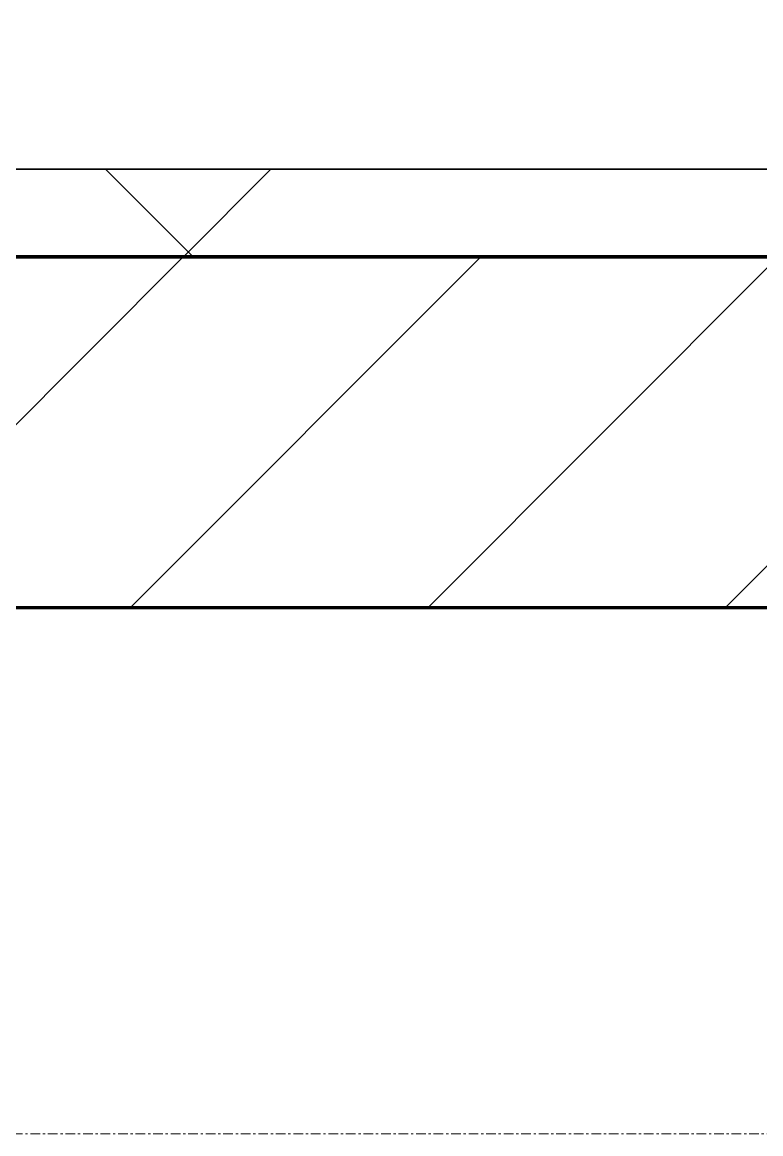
# Model space of a CAD drawing. Header units: millimetres. Extents: x -853432 to -773672, y -18171 to 22484.
# Drawn here: x -793893 to -793471, y -4321 to -3687 of the extents above; entities that cross this region are included whole.
import ezdxf
from ezdxf.xclip import XClip

# ---------------------------------------------------------------- set-up
doc = ezdxf.new("R2010")
doc.units = ezdxf.units.MM
doc.header["$XCLIPFRAME"] = 0
doc.linetypes.add('DPA_Grid _ Level 100', pattern=[10, 5.5, -1.6, 1.3, -1.6])
for name, color, linetype, lineweight in [('A-GLAZ-CURT', 2, 'Continuous', 9), ('A-WALL', 5, 'Continuous', 35), ('A-WALL-FNSH', 2, 'Continuous', 35), ('A-WALL-PATT', 1, 'Continuous', 35), ('S-GRID', 251, 'Continuous', 9)]:
    doc.layers.add(name, color=color, linetype=linetype, lineweight=lineweight)
doc.layers.add('A11_ALU.SOLID SHEET', color=2, linetype='Continuous')

# ---------------------------------------------------------------- blocks, each defined once
blk = doc.blocks.new('*U2464')
at = {"layer": 'S-GRID', "linetype": 'DPA_Grid _ Level 100'}
blk.add_line((57000, -7900), (-16649.52, -7900), dxfattribs=at)
blk = doc.blocks.new('PPLS-PP19_Custom Tile Pattern - Custom Tile Pattern-V155-4251-01 ENLARGED CONCOURSE LEVEL - REFLECTED CEILING PLAN - SHEET 2')
at = {"layer": 'A-GLAZ-CURT'}
for p, q in [((-300, 0), (300, 0)), ((300, 0), (-300, 0)), ((195.99, 0), (213.31, 0)), ((213.31, 0), (195.99, 0)), ((230.06, 0), (300, 0)), ((-300, -50), (300, -50)), ((300, -50), (-300, -50))]:
    blk.add_line(p, q, dxfattribs=at)
for points, knots in [([(5.95, 0), (4.97, 0), (0.98, 0), (-12.23, 0), (-25.64, 0), (-40, 0), (-56.24, 0), (-75.59, 0), (-94, 0), (-112.01, 0), (-114.94, 0), (-115.63, 0)], [-2801.138041, -2801.138041, -2801.138041, -2801.138041, -2720.818881, -2518.50168, -2125.455881, -1792.521578, -1466.981642, -1208.454564, -789.402658, -501.969187, -243.577221, -243.577221, -243.577221, -243.577221]), ([(31.18, 0), (25.97, 0), (11.99, 0), (-16.92, 0), (-47.42, 0), (-65.77, 0), (-66.37, 0), (-66.38, 0)], [-4496.803627, -4496.803627, -4496.803627, -4496.803627, -4222.080604, -3745.412743, -2981.410125, -2542.574734, -2498.224237, -2498.224237, -2498.224237, -2498.224237]), ([(-62.45, 0), (-54.17, 0), (-36.68, 0), (-12.78, 0), (4.23, 0), (9.64, 0), (10.14, 0), (10.18, 0)], [-4501.555214, -4501.555214, -4501.555214, -4501.555214, -4065.652676, -3589.737505, -3285.047089, -3066.359526, -3044.715262, -3044.715262, -3044.715262, -3044.715262]), ([(-61.69, 0), (-58.18, 0), (-54.2, 0), (-48.53, 0), (-30.79, 0), (-18.03, 0), (8.61, 0), (15.02, 0), (22.91, 0), (31, 0), (39.04, 0), (51.19, 0), (58.74, 0), (61.34, 0), (61.45, 0)], [-3985.537012, -3985.537012, -3985.537012, -3985.537012, -3689.699207, -3546.54457, -3315.260113, -2864.387349, -2439.246196, -2084.094819, -1956.422387, -1818.904206, -1645.594513, -1443.202566, -1228.752106, -1120.932285, -1120.932285, -1120.932285, -1120.932285]), ([(76.63, 0), (74.8, 0), (67.65, 0), (53.52, 0), (37, 0), (24.07, 0), (12.82, 0), (-2.9, 0), (-20.62, 0), (-32.81, 0), (-44.85, 0), (-51.43, 0), (-51.79, 0)], [-3095.572228, -3095.572228, -3095.572228, -3095.572228, -2950.589685, -2634.532728, -2313.748533, -2106.613311, -1925.670641, -1617.263037, -1290.787923, -1039.307308, -819.71621, -644.910881, -644.910881, -644.910881, -644.910881]), ([(-36.78, 0), (-32.43, 0), (-19.22, 0), (8.83, 0), (43.36, 0), (70.92, 0), (82.12, 0), (83.66, 0)], [-6191.144455, -6191.144455, -6191.144455, -6191.144455, -5862.463379, -5340.621928, -4573.028122, -4094.177415, -3869.465285, -3869.465285, -3869.465285, -3869.465285]), ([(30.82, 0), (29.27, 0), (20.14, 0), (3.54, 0), (-16.58, 0), (-34.76, 0), (-36.04, 0)], [-10462.034656, -10462.034656, -10462.034656, -10462.034656, -10363.088938, -9884.23066, -9424.652049, -9182.880979, -9182.880979, -9182.880979, -9182.880979]), ([(70.61, 0), (66.16, 0), (55.8, 0), (39.61, 0), (24.74, 0), (2.64, 0), (-17.84, 0), (-30.57, 0), (-31.82, 0), (-32, 0)], [-4647.237329, -4647.237329, -4647.237329, -4647.237329, -4326.416877, -4098.545751, -3766.694881, -3333.063701, -2994.501669, -2698.150104, -2614.070998, -2614.070998, -2614.070998, -2614.070998]), ([(-30.52, 0), (-27.11, 0), (-17.83, 0), (-3.52, 0), (5.37, 0), (6.5, 0)], [-2323.618664, -2323.618664, -2323.618664, -2323.618664, -2142.497158, -1716.209403, -1652.629417, -1652.629417, -1652.629417, -1652.629417]), ([(6.56, 0), (5.26, 0), (-0.82, 0), (-13.89, 0), (-24.92, 0), (-29.03, 0)], [-3459.046898, -3459.046898, -3459.046898, -3459.046898, -3285.499107, -2903.012179, -2680.714891, -2680.714891, -2680.714891, -2680.714891]), ([(-28.57, 0), (-26.93, 0), (-20.29, 0), (-11.45, 0), (2.08, 0), (13.15, 0), (21.24, 0), (24.62, 0), (24.72, 0), (24.72, 0)], [-5361.429781, -5361.429781, -5361.429781, -5361.429781, -5261.36855, -5050.479954, -4785.90057, -4596.498881, -4445.288762, -4384.376941, -4376.041937, -4376.041937, -4376.041937, -4376.041937]), ([(-22.56, 0), (-20.27, 0), (-17.03, 0), (-11.36, 0), (-7.66, 0), (-6.6, 0), (-6.44, 0)], [-56468.192263, -56468.192263, -56468.192263, -56468.192263, -56344.022017, -56303.229861, -56166.290093, -56124.392176, -56124.392176, -56124.392176, -56124.392176]), ([(-15.19, 0), (-13.07, 0), (7.48, 0), (42.82, 0), (88.72, 0), (120.63, 0), (138.28, 0), (138.53, 0)], [-461.142613, -461.142613, -461.142613, -461.142613, -429.606584, -390.253598, -346.313304, -291.370682, -290.5735, -290.5735, -290.5735, -290.5735]), ([(-6.54, 0), (-6.73, 0), (-7.2, 0), (-7.6, 0), (-7.79, 0)], [-56009.792147, -56009.792147, -56009.792147, -56009.792147, -55949.290093, -55895.192118, -55895.192118, -55895.192118, -55895.192118]), ([(-2.63, 0), (-2.47, 0), (-1.22, 0), (4.92, 0), (15.97, 0), (22.54, 0), (24.49, 0)], [-226.825321, -226.825321, -226.825321, -226.825321, -220.269177, -206.416616, -198.214427, -187.717507, -187.717507, -187.717507, -187.717507]), ([(6.43, 0), (4.13, 0), (0.99, 0), (-1.67, 0), (-2.25, 0)], [-263.344798, -263.344798, -263.344798, -263.344798, -246.234814, -234.646884, -234.646884, -234.646884, -234.646884]), ([(9.32, 0), (9.08, 0), (8.35, 0), (7.35, 0), (6.64, 0)], [-2922.926651, -2922.926651, -2922.926651, -2922.926651, -2882.788014, -2820.629518, -2820.629518, -2820.629518, -2820.629518]), ([(6.86, 0), (14.67, 0), (23.38, 0), (37.44, 0), (45.92, 0), (57.76, 0), (64.47, 0), (72.74, 0), (74.85, 0), (75.61, 0), (75.71, 0)], [-1645.896554, -1645.896554, -1645.896554, -1645.896554, -1206.526904, -1089.329421, -901.315459, -753.071572, -495.328968, -421.953223, -334.951786, -320.889771, -320.889771, -320.889771, -320.889771]), ([(8.33, 0), (8.19, 0), (7.84, 0), (7.27, 0), (6.91, 0)], [-3574.286521, -3574.286521, -3574.286521, -3574.286521, -3526.962355, -3475.000784, -3475.000784, -3475.000784, -3475.000784]), ([(103.09, 0), (101.08, 0), (86.31, 0), (63.34, 0), (35.84, 0), (17.6, 0), (10.34, 0), (7.51, 0)], [-375.435014, -375.435014, -375.435014, -375.435014, -369.147452, -330.153101, -307.516438, -285.83788, -265.933135, -265.933135, -265.933135, -265.933135]), ([(24.69, 0), (24.54, 0), (20.99, 0), (15.48, 0), (10.8, 0), (9.63, 0)], [-4368.572414, -4368.572414, -4368.572414, -4368.572414, -4306.476363, -4080.000647, -3772.857994, -3772.857994, -3772.857994, -3772.857994]), ([(18.16, 0), (19.15, 0), (24.25, 0), (25.66, 0), (26.12, 0)], [-5700.113719, -5700.113719, -5700.113719, -5700.113719, -5554.232259, -5302.431367, -5302.431367, -5302.431367, -5302.431367]), ([(74.51, 0), (74.11, 0), (70.52, 0), (62.26, 0), (51.85, 0), (43.81, 0), (29.53, 0), (20.67, 0), (18.85, 0), (18.16, 0)], [-6947.744629, -6947.744629, -6947.744629, -6947.744629, -6924.452779, -6738.82075, -6548.303034, -6314.283804, -6135.05769, -5972.647715, -5832.674503, -5832.674503, -5832.674503, -5832.674503]), ([(27.44, 0), (27.9, 0), (29.54, 0), (38.07, 0), (53.39, 0), (71.67, 0), (84.83, 0), (86.01, 0), (92.51, 0), (94.33, 0)], [-5037.309798, -5037.309798, -5037.309798, -5037.309798, -4887.603822, -4705.298446, -4353.683244, -3960.84581, -3759.045785, -3336.541051, -2783.776468, -2783.776468, -2783.776468, -2783.776468]), ([(27.89, 0), (29.09, 0), (33.4, 0), (48.37, 0), (71.92, 0), (100.57, 0), (116.36, 0), (128.63, 0), (128.95, 0)], [-147.777612, -147.777612, -147.777612, -147.777612, -135.792042, -118.513713, -97.899267, -63.759246, -39.050993, -35.895543, -35.895543, -35.895543, -35.895543]), ([(53.18, 0), (53.06, 0), (52.22, 0), (44.99, 0), (36.46, 0), (30.82, 0)], [-622.740158, -622.740158, -622.740158, -622.740158, -566.066452, -360.610861, 0, 0, 0, 0]), ([(136.44, 0), (121.66, 0), (86.93, 0), (51.16, 0), (31.18, 0)], [-106.750556, -106.750556, -106.750556, -106.750556, -59.610984, 0, 0, 0, 0]), ([(75.44, 0), (73.31, 0), (66.58, 0), (57.82, 0), (46.51, 0), (41.18, 0), (36.02, 0), (35.54, 0), (35.54, 0)], [-365.235291, -365.235291, -365.235291, -365.235291, -357.622665, -341.267687, -334.000314, -326.15566, -319.318397, -317.489778, -317.489778, -317.489778, -317.489778]), ([(36.29, 0), (37.77, 0), (48.82, 0), (64.79, 0), (95.91, 0), (124.45, 0), (132.42, 0), (134.6, 0)], [-314.598523, -314.598523, -314.598523, -314.598523, -305.899624, -287.17622, -249.500363, -194.761443, -152.241002, -152.241002, -152.241002, -152.241002]), ([(61.47, 0), (61.47, 0), (61.21, 0), (54.61, 0), (53.71, 0), (53.56, 0)], [-1113.311073, -1113.311073, -1113.311073, -1113.311073, -1096.402191, -891.204116, -747.28819, -747.28819, -747.28819, -747.28819]), ([(75.65, 0), (74.83, 0), (73.15, 0), (71.05, 0), (70.61, 0)], [-157.098949, -157.098949, -157.098949, -157.098949, -31.537676, 0, 0, 0, 0]), ([(114.39, 0), (114.2, 0), (112.08, 0), (105.42, 0), (92.38, 0), (85.96, 0), (78.22, 0), (75.49, 0)], [-8148.58938, -8148.58938, -8148.58938, -8148.58938, -8105.191388, -7723.759874, -7531.75727, -7135.649961, -6967.608241, -6967.608241, -6967.608241, -6967.608241]), ([(168.37, 0), (167.68, 0), (162.47, 0), (147.02, 0), (111.63, 0), (86.24, 0), (76.29, 0)], [-543.375029, -543.375029, -543.375029, -543.375029, -530.793311, -458.593899, -401.860199, -366.257734, -366.257734, -366.257734, -366.257734]), ([(94.4, 0), (94.4, 0), (94.64, 0), (99.11, 0), (108.97, 0), (120.79, 0), (139.94, 0), (163.31, 0), (185.23, 0), (193.62, 0), (194.69, 0), (194.79, 0)], [-2348.345796, -2348.345796, -2348.345796, -2348.345796, -2310.419338, -2233.599744, -2052.234781, -1843.028543, -1530.39897, -1095.004608, -529.74427, -295.064701, -265.121568, -265.121568, -265.121568, -265.121568]), ([(129.02, 0), (129.02, 0), (124.41, 0), (122.35, 0), (114.96, 0), (108.04, 0), (103.09, 0)], [-35.386604, -35.386604, -35.386604, -35.386604, -31.430235, -22.807238, -15.488593, 0, 0, 0, 0]), ([(157.9, 0), (156.77, 0), (151.67, 0), (143.29, 0), (134.04, 0), (126.24, 0), (118.6, 0), (114.23, 0), (111.98, 0), (105.66, 0), (105.23, 0), (105.23, 0)], [-10292.955006, -10292.955006, -10292.955006, -10292.955006, -10098.273015, -9847.788484, -9677.714971, -9567.007022, -9453.21225, -9220.200448, -9012.77275, -8966.157302, -8929.495943, -8929.495943, -8929.495943, -8929.495943]), ([(105.26, 0), (105.52, 0), (111.01, 0), (112.65, 0), (113.59, 0)], [-8920.561005, -8920.561005, -8920.561005, -8920.561005, -8814.835624, -8577.462505, -8577.462505, -8577.462505, -8577.462505]), ([(128.58, 0), (128.8, 0), (130.16, 0), (139.26, 0), (152.67, 0), (161.24, 0), (162.19, 0), (162.75, 0)], [-633.326174, -633.326174, -633.326174, -633.326174, -627.736123, -618.981161, -602.094757, -592.980799, -581.414464, -581.414464, -581.414464, -581.414464]), ([(137.1, 0), (136, 0), (133.64, 0), (129.87, 0), (129.11, 0)], [-670.405967, -670.405967, -670.405967, -670.405967, -651.020627, -640.742133, -640.742133, -640.742133, -640.742133]), ([(193.8, 0), (193.33, 0), (190.11, 0), (183.13, 0), (171, 0), (161.95, 0), (161.28, 0), (158.35, 0), (157.85, 0), (157.77, 0)], [-11665.349007, -11665.349007, -11665.349007, -11665.349007, -11565.880756, -11105.624034, -10839.086983, -10768.332124, -10666.779182, -10580.760289, -10550.278881, -10550.278881, -10550.278881, -10550.278881]), ([(300, 0), (286.53, 0), (254.22, 0), (207.11, 0), (177.41, 0), (159.34, 0), (158.33, 0), (158.3, 0)], [-285.253232, -285.253232, -285.253232, -285.253232, -244.693688, -187.987675, -143.776725, -129.632772, -123.352749, -123.352749, -123.352749, -123.352749]), ([(159.07, 0), (159.13, 0), (160.84, 0), (165.21, 0), (174.15, 0), (185.98, 0), (203.26, 0), (210.75, 0), (213.32, 0)], [-115.643202, -115.643202, -115.643202, -115.643202, -114.681583, -87.660824, -65.295536, -41.623857, -24.459831, -15.89674, -15.89674, -15.89674, -15.89674]), ([(162.75, 0), (165.4, 0), (170.91, 0), (172.61, 0), (172.61, 0)], [-111.264224, -111.264224, -111.264224, -111.264224, -56.742688, -19.085662, -19.085662, -19.085662, -19.085662]), ([(247.1, 0), (246.76, 0), (245.04, 0), (238.34, 0), (226.56, 0), (221.1, 0), (200.27, 0), (182.99, 0), (174.27, 0), (169.67, 0), (168.99, 0)], [-9649.085549, -9649.085549, -9649.085549, -9649.085549, -9581.591397, -9406.094246, -9221.510254, -9016.44624, -8717.832359, -8253.978395, -8152.463617, -8069.855175, -8069.855175, -8069.855175, -8069.855175]), ([(212.83, 0), (212.71, 0), (209.8, 0), (203.98, 0), (187.54, 0), (175.3, 0), (169.49, 0)], [-199.140116, -199.140116, -199.140116, -199.140116, -198.527383, -184.406837, -162.427601, -142.916156, -142.916156, -142.916156, -142.916156]), ([(171.51, 0), (176.48, 0), (193.23, 0), (201.73, 0), (208.43, 0), (211.2, 0), (213.14, 0)], [-7971.819559, -7971.819559, -7971.819559, -7971.819559, -7784.112253, -7606.717214, -7289.299508, -7082.80427, -7082.80427, -7082.80427, -7082.80427]), ([(172.07, 0), (177.66, 0), (187.87, 0), (201.08, 0), (207.47, 0), (213.96, 0), (215.11, 0)], [-255.364076, -255.364076, -255.364076, -255.364076, -237.955587, -223.92608, -215.862851, -208.75215, -208.75215, -208.75215, -208.75215]), ([(214.22, 0), (214.27, 0), (219.45, 0), (241.96, 0), (266.73, 0), (281.71, 0), (291.71, 0), (296.52, 0), (297.86, 0), (298.09, 0)], [-7047.630878, -7047.630878, -7047.630878, -7047.630878, -7042.621073, -6582.165592, -6068.460911, -5766.029927, -5566.724884, -5280.360606, -5199.253518, -5199.253518, -5199.253518, -5199.253518]), ([(300, 0), (288.22, 0), (262, 0), (230.43, 0), (219.94, 0), (219.02, 0)], [-12528.858583, -12528.858583, -12528.858583, -12528.858583, -11905.454923, -11162.864862, -10856.732305, -10856.732305, -10856.732305, -10856.732305]), ([(219.9, 0), (220.86, 0), (227.84, 0), (242.06, 0), (246.54, 0), (246.96, 0)], [-10670.940496, -10670.940496, -10670.940496, -10670.940496, -10511.382485, -9925.173265, -9834.877357, -9834.877357, -9834.877357, -9834.877357]), ([(284.76, 0), (284.76, 0), (285.09, 0), (287.47, 0), (293.59, 0), (297.76, 0), (300, 0)], [-4110.630118, -4110.630118, -4110.630118, -4110.630118, -4053.389046, -3959.664717, -3862.421465, -3746.95702, -3746.95702, -3746.95702, -3746.95702]), ([(297.38, 0), (295.84, 0), (291.62, 0), (285.38, 0), (284.87, 0)], [-4803.172655, -4803.172655, -4803.172655, -4803.172655, -4358.271401, -4143.037883, -4143.037883, -4143.037883, -4143.037883])]:
    blk.add_open_spline(points, degree=3, knots=knots, dxfattribs=at)
for points in [[(24.49, 0), (25.23, 0), (25.72, 0), (26.04, 0)], [(80.35, 0), (79.57, 0), (78.27, 0), (76.63, 0)], [(84.06, 0), (83.48, 0), (82.41, 0), (81.72, 0)], [(168.74, 0), (168.74, 0), (169.81, 0), (171.51, 0)], [(195.11, 0), (194.91, 0), (194.44, 0), (193.8, 0)], [(215.22, 0), (214.8, 0), (214.12, 0), (213.4, 0)], [(213.75, 0), (218.4, 0), (223.35, 0), (230.06, 0)]]:
    blk.add_open_spline(points, degree=3, dxfattribs=at)
blk = doc.blocks.new('PPLS-PP19_Custom Tile Pattern - Custom Tile Pattern-V156-4251-01 ENLARGED CONCOURSE LEVEL - REFLECTED CEILING PLAN - SHEET 2')
at = {"layer": 'A-GLAZ-CURT'}
for p, q in [((-300, 0), (300, 0)), ((300, 0), (-300, 0)), ((-293.07, 0), (-275.75, 0)), ((-275.75, 0), (-293.07, 0)), ((-222.32, 0), (-205, 0)), ((-205, 0), (-222.32, 0)), ((-300, -50), (300, -50)), ((300, -50), (-300, -50))]:
    blk.add_line(p, q, dxfattribs=at)
at = {"layer": 'A-GLAZ-CURT', "flags": 128}
for points in [[(-300, 0), (-291.56, 0), (-283.3, 0), (-275.2, 0), (-267.26, 0), (-259.45, 0), (-251.77, 0), (-244.2, 0), (-236.74, 0), (-229.36, 0), (-222.06, 0), (-214.83, 0), (-207.71, 0), (-200.76, 0), (-194.02, 0), (-187.54, 0)], [(-179.84, 0), (-184.81, 0), (-190.44, 0), (-196.37, 0), (-202.58, 0), (-209.04, 0), (-215.73, 0), (-222.63, 0), (-229.72, 0), (-236.97, 0), (-244.39, 0), (-251.96, 0), (-259.67, 0), (-267.51, 0), (-275.48, 0), (-283.55, 0), (-291.73, 0), (-300, 0)]]:
    blk.add_lwpolyline(points, dxfattribs=at)
at = {"layer": 'A-GLAZ-CURT'}
for points, knots in [([(-300, 0), (-284.65, 0), (-236.57, 0), (-174.61, 0), (-129.95, 0), (-110.8, 0), (-99.5, 0), (-91.46, 0)], [-5323.127839, -5323.127839, -5323.127839, -5323.127839, -4502.809032, -2700.551212, -1002.059161, -460.363443, 0, 0, 0, 0]), ([(-248.79, 0), (-259.82, 0), (-276.43, 0), (-294.48, 0), (-300, 0)], [-14396.845515, -14396.845515, -14396.845515, -14396.845515, -13729.592194, -13439.944408, -13439.944408, -13439.944408, -13439.944408]), ([(-180.28, 0), (-181.91, 0), (-189.1, 0), (-209.77, 0), (-232.01, 0), (-255.22, 0), (-262.59, 0), (-264.9, 0), (-265.4, 0)], [-1859.507641, -1859.507641, -1859.507641, -1859.507641, -1755.085331, -1400.429864, -858.079193, -543.655514, -208.940337, 0, 0, 0, 0]), ([(-258.6, 0), (-257.91, 0), (-255.29, 0), (-251.6, 0), (-248.8, 0)], [-5722.54675, -5722.54675, -5722.54675, -5722.54675, -5657.471696, -5500.230884, -5500.230884, -5500.230884, -5500.230884]), ([(-248.36, 0), (-246.95, 0), (-238.19, 0), (-225.99, 0), (-213.1, 0), (-200.2, 0), (-189.67, 0), (-182.12, 0), (-179.89, 0)], [-5492.108626, -5492.108626, -5492.108626, -5492.108626, -5413.335975, -5017.494783, -4832.723979, -4666.091899, -4349.945572, -4224.698943, -4224.698943, -4224.698943, -4224.698943]), ([(-179.84, 0), (-190.72, 0), (-212.47, 0), (-236.28, 0), (-248.21, 0)], [-15935.361526, -15935.361526, -15935.361526, -15935.361526, -15131.813646, -14408.49639, -14408.49639, -14408.49639, -14408.49639]), ([(-133.82, 0), (-135.51, 0), (-137.8, 0), (-149.31, 0), (-162.01, 0), (-177.91, 0), (-199.46, 0), (-216.65, 0), (-231.26, 0), (-233.46, 0), (-234, 0)], [-2731.647847, -2731.647847, -2731.647847, -2731.647847, -2418.507304, -2308.929706, -2113.765672, -1763.376603, -1422.553702, -978.033455, -846.069444, -682.911962, -682.911962, -682.911962, -682.911962]), ([(-233.49, 0), (-233.44, 0), (-232.38, 0), (-230.74, 0), (-225.3, 0), (-223.63, 0)], [-455.274641, -455.274641, -455.274641, -455.274641, -440.605512, -119.536984, 0, 0, 0, 0]), ([(-223.63, 0), (-219.39, 0), (-206.17, 0), (-191.9, 0), (-182.33, 0), (-180.72, 0)], [-5463.295695, -5463.295695, -5463.295695, -5463.295695, -5161.076232, -4739.070012, -4653.918555, -4653.918555, -4653.918555, -4653.918555])]:
    blk.add_open_spline(points, degree=3, knots=knots, dxfattribs=at)
blk = doc.blocks.new('*U634')
at = {"layer": 'A-GLAZ-CURT'}
for name, p in [('PPLS-PP19_Custom Tile Pattern - Custom Tile Pattern-V155-4251-01 ENLARGED CONCOURSE LEVEL - REFLECTED CEILING PLAN - SHEET 2', (42002.37, -7350)), ('PPLS-PP19_Custom Tile Pattern - Custom Tile Pattern-V156-4251-01 ENLARGED CONCOURSE LEVEL - REFLECTED CEILING PLAN - SHEET 2', (42602.37, -7350))]:
    blk.add_blockref(name, p, dxfattribs=at)
blk = doc.blocks.new('*U1213')
blk.add_lwpolyline([(22690, -750), (19166.45, -750), (19116.45, -700), (18966.44, -550), (-101025.39, -550), (-101025.39, -6704.96), (-96300, -6704.96), (-96300, -7350), (-94497.63, -7350), (17250, -7350), (17250, -6849.96), (18300, -6849.96), (22690, -6849.96)], close=True)

msp = doc.modelspace()

# ---------------------------------------------------------------- block references
at = {"layer": 'A11_ALU.SOLID SHEET'}
ref = msp.add_blockref('*U1213', (-744682.37, 3579.02), dxfattribs=at)
XClip(ref).set_block_clipping_path([(-104690.1238047112, -9620.0029952966), (-34092.6543255156, 14392.9971737705)])

# ---------------------------------------------------------------- next in the draw order: hatches: boundary and pattern name
at = {"layer": 'A-WALL-PATT', "lineweight": 9}
h = msp.add_hatch(dxfattribs=at)
h.set_pattern_fill('FP_4', color=256, style=0, pattern_type=2)
h.set_pattern_definition([(45, (0, 0), (-212.13203, 212.13203), []), (135, (0, 0), (-212.13203, -212.13203), [])])
h.paths.add_polyline_path([(-779464.45, -3820.98), (-778775.03, -3820.98), (-778775.03, -3770.98), (-827933.88, -3770.98), (-828045.79, -3820.98), (-779602.34, -3820.98)])
h.paths.add_polyline_path([(-828965.42, -3820.98), (-828156.1, -3820.98), (-828044.19, -3770.98), (-841032.37, -3770.98), (-841032.37, -3820.98), (-829103.3, -3820.98)])
h = msp.add_hatch(dxfattribs=at)
h.set_pattern_fill('FP_2', color=256, style=0, pattern_type=2)
h.set_pattern_definition([(45, (0, 0), (-84.852814, 84.852814), [])])
h.paths.add_polyline_path([(-779326.57, -4020.98), (-778775.03, -4020.98), (-778775.03, -3820.98), (-828045.79, -3820.98), (-828336.65, -3950.93), (-828355, -3909.85), (-828156.1, -3820.98), (-841232.37, -3820.98), (-841232.37, -4020.98), (-779878.11, -4020.98)])
h.paths.add_polyline_path([(-828280, -3860.98), (-828285, -3859.64), (-828288.66, -3855.98), (-828289.66, -3848.39), (-828287.07, -3844.76), (-828282.59, -3841.32), (-828280, -3840.98), (-828272.93, -3843.91), (-828270.34, -3848.39), (-828270.34, -3851.81), (-828272.93, -3858.05), (-828279.18, -3860.64)])

# ---------------------------------------------------------------- next in the draw order: linework, layer by layer
at = {"layer": 'A-WALL', "color": 7, "lineweight": 70}
for p, q in [((-794780, -3820.98), (-792380, -3820.98)), ((-792380, -3820.98), (-794780, -3820.98)), ((-792380, -4020.98), (-794780, -4020.98))]:
    msp.add_line(p, q, dxfattribs=at)
at = {"layer": 'A-WALL-FNSH', "color": 250}
msp.add_line((-794780, -3770.98), (-792380, -3770.98), dxfattribs=at)

# ---------------------------------------------------------------- next in the draw order: block references
for name in ['*U2464', '*U634']:
    msp.add_blockref(name, (-835882.37, 3579.02))

doc.saveas('drawing.dxf')
